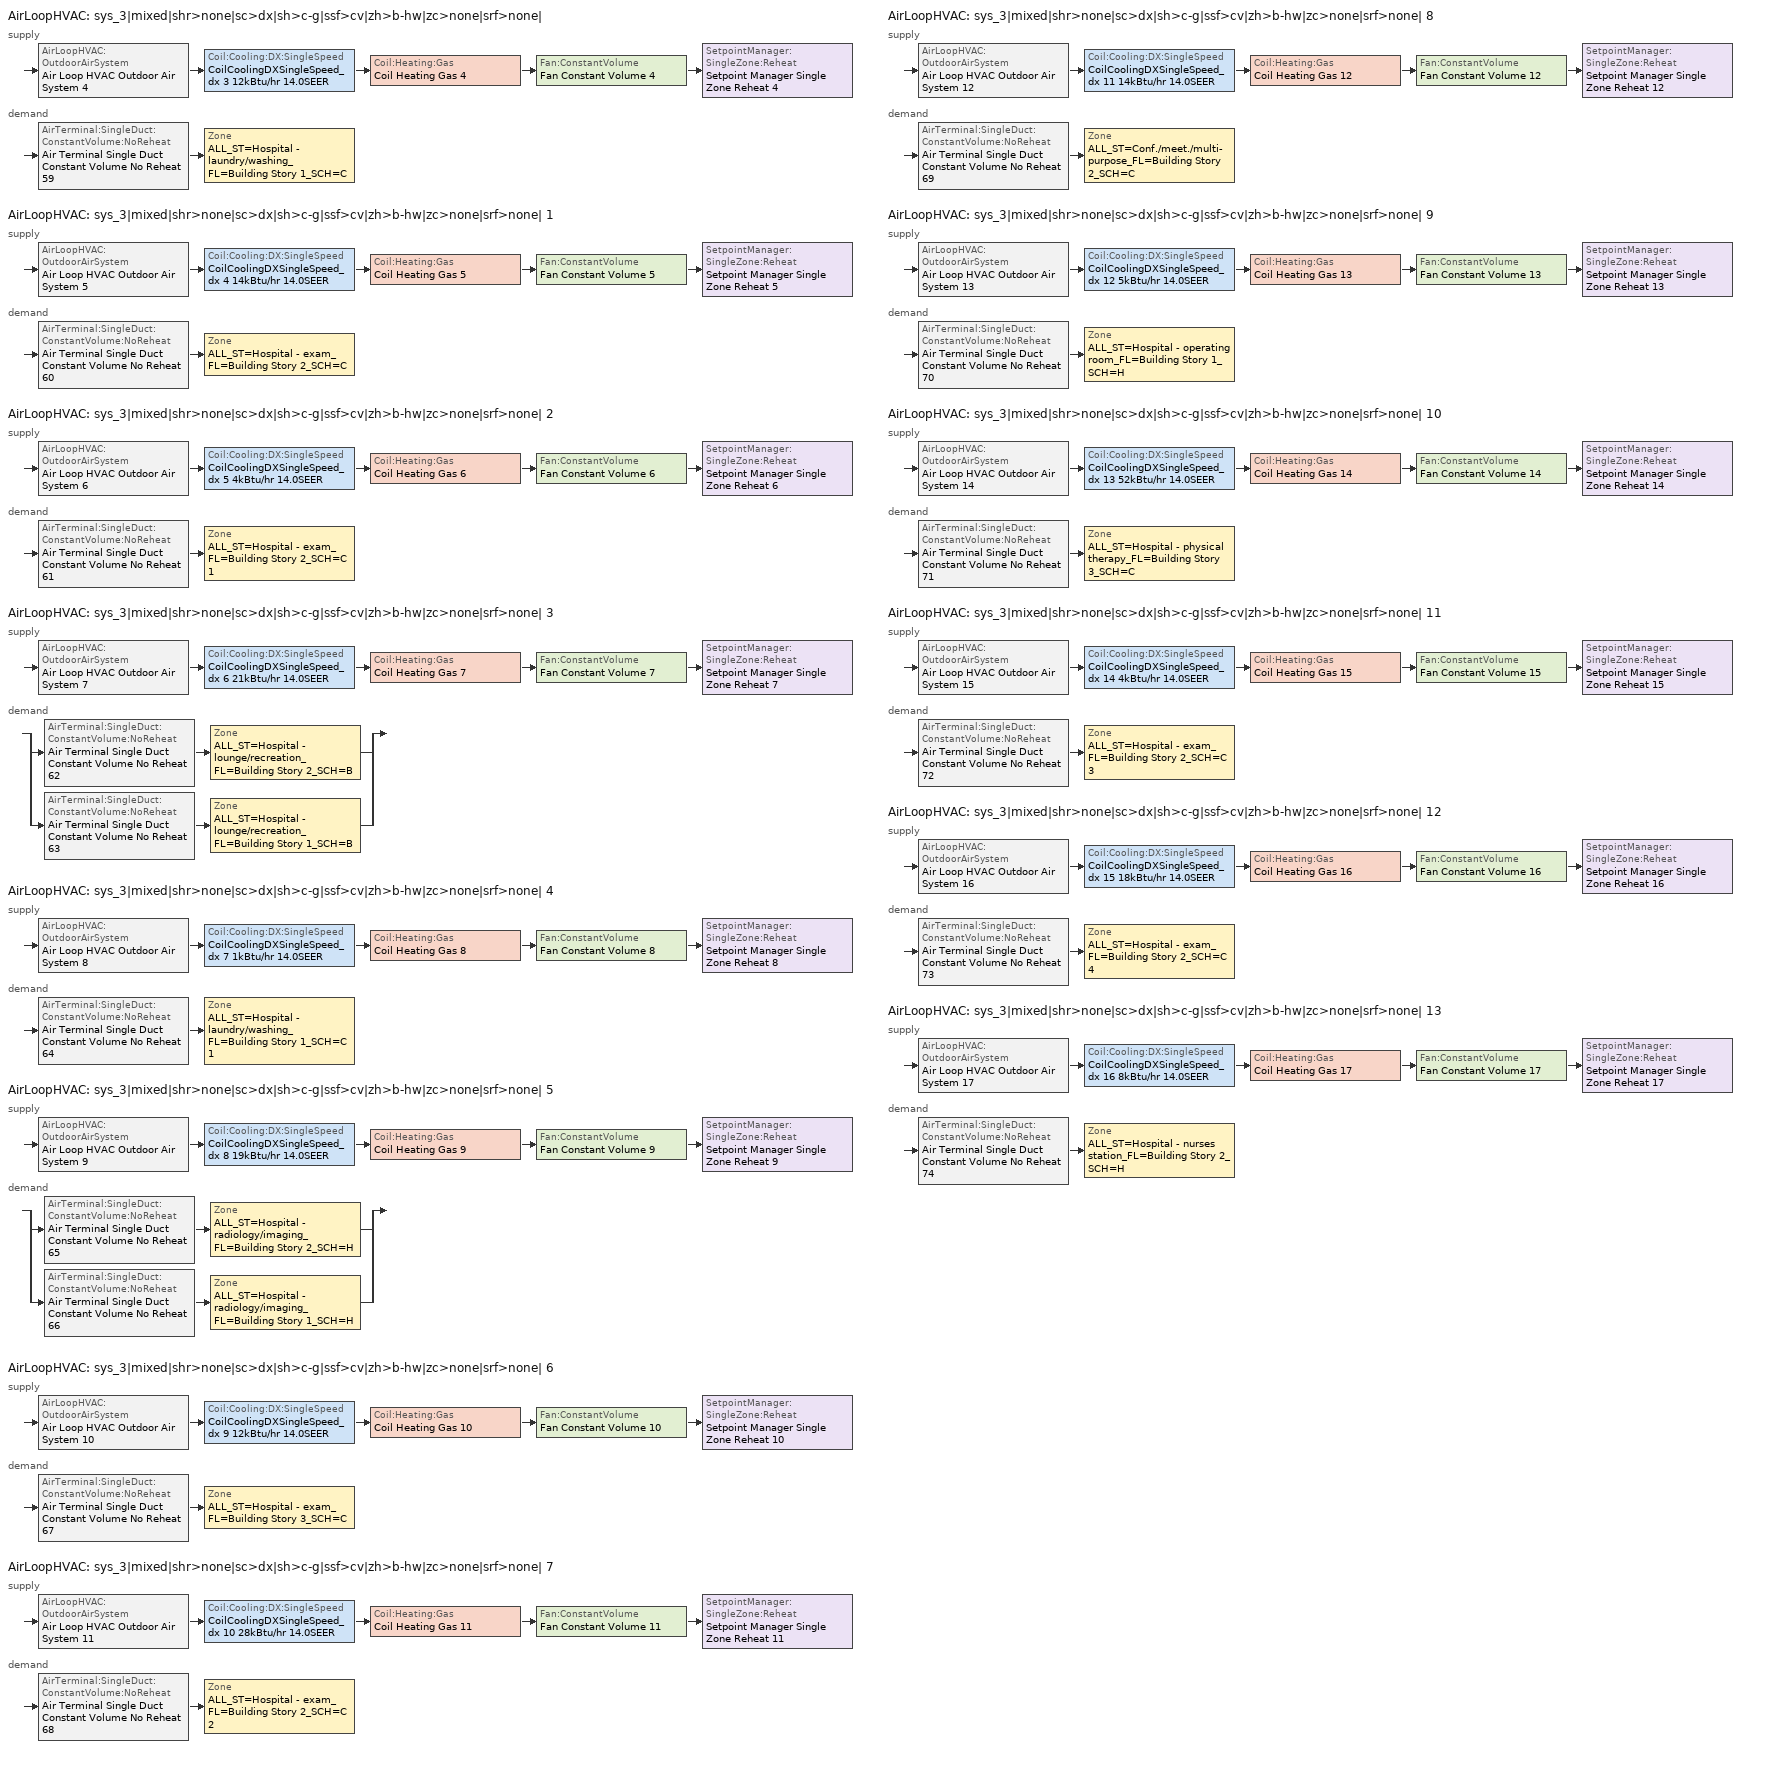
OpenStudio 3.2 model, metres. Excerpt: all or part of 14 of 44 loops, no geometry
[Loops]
AirLoopHVAC 'sys_3|mixed|shr>none|sc>dx|sh>c-g|ssf>cv|zh>b-hw|zc>none|srf>none|'
 supply: AirLoopHVAC:OutdoorAirSystem 'Air Loop HVAC Outdoor Air System 4' > Coil:Cooling:DX:SingleSpeed 'CoilCoolingDXSingleSpeed_dx 3 12kBtu/hr 14.0SEER' > Coil:Heating:Gas 'Coil Heating Gas 4' > Fan:ConstantVolume 'Fan Constant Volume 4' > SetpointManager:SingleZone:Reheat 'Setpoint Manager Single Zone Reheat 4'
 demand: AirTerminal:SingleDuct:ConstantVolume:NoReheat 'Air Terminal Single Duct Constant Volume No Reheat 59' > Zone 'ALL_ST=Hospital - laundry/washing_FL=Building Story 1_SCH=C'
AirLoopHVAC 'sys_3|mixed|shr>none|sc>dx|sh>c-g|ssf>cv|zh>b-hw|zc>none|srf>none| 1'
 supply: AirLoopHVAC:OutdoorAirSystem 'Air Loop HVAC Outdoor Air System 5' > Coil:Cooling:DX:SingleSpeed 'CoilCoolingDXSingleSpeed_dx 4 14kBtu/hr 14.0SEER' > Coil:Heating:Gas 'Coil Heating Gas 5' > Fan:ConstantVolume 'Fan Constant Volume 5' > SetpointManager:SingleZone:Reheat 'Setpoint Manager Single Zone Reheat 5'
 demand: AirTerminal:SingleDuct:ConstantVolume:NoReheat 'Air Terminal Single Duct Constant Volume No Reheat 60' > Zone 'ALL_ST=Hospital - exam_FL=Building Story 2_SCH=C'
AirLoopHVAC 'sys_3|mixed|shr>none|sc>dx|sh>c-g|ssf>cv|zh>b-hw|zc>none|srf>none| 2'
 supply: AirLoopHVAC:OutdoorAirSystem 'Air Loop HVAC Outdoor Air System 6' > Coil:Cooling:DX:SingleSpeed 'CoilCoolingDXSingleSpeed_dx 5 4kBtu/hr 14.0SEER' > Coil:Heating:Gas 'Coil Heating Gas 6' > Fan:ConstantVolume 'Fan Constant Volume 6' > SetpointManager:SingleZone:Reheat 'Setpoint Manager Single Zone Reheat 6'
 demand: AirTerminal:SingleDuct:ConstantVolume:NoReheat 'Air Terminal Single Duct Constant Volume No Reheat 61' > Zone 'ALL_ST=Hospital - exam_FL=Building Story 2_SCH=C 1'
AirLoopHVAC 'sys_3|mixed|shr>none|sc>dx|sh>c-g|ssf>cv|zh>b-hw|zc>none|srf>none| 3'
 supply: AirLoopHVAC:OutdoorAirSystem 'Air Loop HVAC Outdoor Air System 7' > Coil:Cooling:DX:SingleSpeed 'CoilCoolingDXSingleSpeed_dx 6 21kBtu/hr 14.0SEER' > Coil:Heating:Gas 'Coil Heating Gas 7' > Fan:ConstantVolume 'Fan Constant Volume 7' > SetpointManager:SingleZone:Reheat 'Setpoint Manager Single Zone Reheat 7'
 demand: split
  | AirTerminal:SingleDuct:ConstantVolume:NoReheat 'Air Terminal Single Duct Constant Volume No Reheat 62' > Zone 'ALL_ST=Hospital - lounge/recreation_FL=Building Story 2_SCH=B'
  | AirTerminal:SingleDuct:ConstantVolume:NoReheat 'Air Terminal Single Duct Constant Volume No Reheat 63' > Zone 'ALL_ST=Hospital - lounge/recreation_FL=Building Story 1_SCH=B'
AirLoopHVAC 'sys_3|mixed|shr>none|sc>dx|sh>c-g|ssf>cv|zh>b-hw|zc>none|srf>none| 4'
 supply: AirLoopHVAC:OutdoorAirSystem 'Air Loop HVAC Outdoor Air System 8' > Coil:Cooling:DX:SingleSpeed 'CoilCoolingDXSingleSpeed_dx 7 1kBtu/hr 14.0SEER' > Coil:Heating:Gas 'Coil Heating Gas 8' > Fan:ConstantVolume 'Fan Constant Volume 8' > SetpointManager:SingleZone:Reheat 'Setpoint Manager Single Zone Reheat 8'
 demand: AirTerminal:SingleDuct:ConstantVolume:NoReheat 'Air Terminal Single Duct Constant Volume No Reheat 64' > Zone 'ALL_ST=Hospital - laundry/washing_FL=Building Story 1_SCH=C 1'
AirLoopHVAC 'sys_3|mixed|shr>none|sc>dx|sh>c-g|ssf>cv|zh>b-hw|zc>none|srf>none| 5'
 supply: AirLoopHVAC:OutdoorAirSystem 'Air Loop HVAC Outdoor Air System 9' > Coil:Cooling:DX:SingleSpeed 'CoilCoolingDXSingleSpeed_dx 8 19kBtu/hr 14.0SEER' > Coil:Heating:Gas 'Coil Heating Gas 9' > Fan:ConstantVolume 'Fan Constant Volume 9' > SetpointManager:SingleZone:Reheat 'Setpoint Manager Single Zone Reheat 9'
 demand: split
  | AirTerminal:SingleDuct:ConstantVolume:NoReheat 'Air Terminal Single Duct Constant Volume No Reheat 65' > Zone 'ALL_ST=Hospital - radiology/imaging_FL=Building Story 2_SCH=H'
  | AirTerminal:SingleDuct:ConstantVolume:NoReheat 'Air Terminal Single Duct Constant Volume No Reheat 66' > Zone 'ALL_ST=Hospital - radiology/imaging_FL=Building Story 1_SCH=H'
AirLoopHVAC 'sys_3|mixed|shr>none|sc>dx|sh>c-g|ssf>cv|zh>b-hw|zc>none|srf>none| 6'
 supply: AirLoopHVAC:OutdoorAirSystem 'Air Loop HVAC Outdoor Air System 10' > Coil:Cooling:DX:SingleSpeed 'CoilCoolingDXSingleSpeed_dx 9 12kBtu/hr 14.0SEER' > Coil:Heating:Gas 'Coil Heating Gas 10' > Fan:ConstantVolume 'Fan Constant Volume 10' > SetpointManager:SingleZone:Reheat 'Setpoint Manager Single Zone Reheat 10'
 demand: AirTerminal:SingleDuct:ConstantVolume:NoReheat 'Air Terminal Single Duct Constant Volume No Reheat 67' > Zone 'ALL_ST=Hospital - exam_FL=Building Story 3_SCH=C'
AirLoopHVAC 'sys_3|mixed|shr>none|sc>dx|sh>c-g|ssf>cv|zh>b-hw|zc>none|srf>none| 7'
 supply: AirLoopHVAC:OutdoorAirSystem 'Air Loop HVAC Outdoor Air System 11' > Coil:Cooling:DX:SingleSpeed 'CoilCoolingDXSingleSpeed_dx 10 28kBtu/hr 14.0SEER' > Coil:Heating:Gas 'Coil Heating Gas 11' > Fan:ConstantVolume 'Fan Constant Volume 11' > SetpointManager:SingleZone:Reheat 'Setpoint Manager Single Zone Reheat 11'
 demand: AirTerminal:SingleDuct:ConstantVolume:NoReheat 'Air Terminal Single Duct Constant Volume No Reheat 68' > Zone 'ALL_ST=Hospital - exam_FL=Building Story 2_SCH=C 2'
AirLoopHVAC 'sys_3|mixed|shr>none|sc>dx|sh>c-g|ssf>cv|zh>b-hw|zc>none|srf>none| 8'
 supply: AirLoopHVAC:OutdoorAirSystem 'Air Loop HVAC Outdoor Air System 12' > Coil:Cooling:DX:SingleSpeed 'CoilCoolingDXSingleSpeed_dx 11 14kBtu/hr 14.0SEER' > Coil:Heating:Gas 'Coil Heating Gas 12' > Fan:ConstantVolume 'Fan Constant Volume 12' > SetpointManager:SingleZone:Reheat 'Setpoint Manager Single Zone Reheat 12'
 demand: AirTerminal:SingleDuct:ConstantVolume:NoReheat 'Air Terminal Single Duct Constant Volume No Reheat 69' > Zone 'ALL_ST=Conf./meet./multi-purpose_FL=Building Story 2_SCH=C'
AirLoopHVAC 'sys_3|mixed|shr>none|sc>dx|sh>c-g|ssf>cv|zh>b-hw|zc>none|srf>none| 9'
 supply: AirLoopHVAC:OutdoorAirSystem 'Air Loop HVAC Outdoor Air System 13' > Coil:Cooling:DX:SingleSpeed 'CoilCoolingDXSingleSpeed_dx 12 5kBtu/hr 14.0SEER' > Coil:Heating:Gas 'Coil Heating Gas 13' > Fan:ConstantVolume 'Fan Constant Volume 13' > SetpointManager:SingleZone:Reheat 'Setpoint Manager Single Zone Reheat 13'
 demand: AirTerminal:SingleDuct:ConstantVolume:NoReheat 'Air Terminal Single Duct Constant Volume No Reheat 70' > Zone 'ALL_ST=Hospital - operating room_FL=Building Story 1_SCH=H'
AirLoopHVAC 'sys_3|mixed|shr>none|sc>dx|sh>c-g|ssf>cv|zh>b-hw|zc>none|srf>none| 10'
 supply: AirLoopHVAC:OutdoorAirSystem 'Air Loop HVAC Outdoor Air System 14' > Coil:Cooling:DX:SingleSpeed 'CoilCoolingDXSingleSpeed_dx 13 52kBtu/hr 14.0SEER' > Coil:Heating:Gas 'Coil Heating Gas 14' > Fan:ConstantVolume 'Fan Constant Volume 14' > SetpointManager:SingleZone:Reheat 'Setpoint Manager Single Zone Reheat 14'
 demand: AirTerminal:SingleDuct:ConstantVolume:NoReheat 'Air Terminal Single Duct Constant Volume No Reheat 71' > Zone 'ALL_ST=Hospital - physical therapy_FL=Building Story 3_SCH=C'
AirLoopHVAC 'sys_3|mixed|shr>none|sc>dx|sh>c-g|ssf>cv|zh>b-hw|zc>none|srf>none| 11'
 supply: AirLoopHVAC:OutdoorAirSystem 'Air Loop HVAC Outdoor Air System 15' > Coil:Cooling:DX:SingleSpeed 'CoilCoolingDXSingleSpeed_dx 14 4kBtu/hr 14.0SEER' > Coil:Heating:Gas 'Coil Heating Gas 15' > Fan:ConstantVolume 'Fan Constant Volume 15' > SetpointManager:SingleZone:Reheat 'Setpoint Manager Single Zone Reheat 15'
 demand: AirTerminal:SingleDuct:ConstantVolume:NoReheat 'Air Terminal Single Duct Constant Volume No Reheat 72' > Zone 'ALL_ST=Hospital - exam_FL=Building Story 2_SCH=C 3'
AirLoopHVAC 'sys_3|mixed|shr>none|sc>dx|sh>c-g|ssf>cv|zh>b-hw|zc>none|srf>none| 12'
 supply: AirLoopHVAC:OutdoorAirSystem 'Air Loop HVAC Outdoor Air System 16' > Coil:Cooling:DX:SingleSpeed 'CoilCoolingDXSingleSpeed_dx 15 18kBtu/hr 14.0SEER' > Coil:Heating:Gas 'Coil Heating Gas 16' > Fan:ConstantVolume 'Fan Constant Volume 16' > SetpointManager:SingleZone:Reheat 'Setpoint Manager Single Zone Reheat 16'
 demand: AirTerminal:SingleDuct:ConstantVolume:NoReheat 'Air Terminal Single Duct Constant Volume No Reheat 73' > Zone 'ALL_ST=Hospital - exam_FL=Building Story 2_SCH=C 4'
AirLoopHVAC 'sys_3|mixed|shr>none|sc>dx|sh>c-g|ssf>cv|zh>b-hw|zc>none|srf>none| 13'
 supply: AirLoopHVAC:OutdoorAirSystem 'Air Loop HVAC Outdoor Air System 17' > Coil:Cooling:DX:SingleSpeed 'CoilCoolingDXSingleSpeed_dx 16 8kBtu/hr 14.0SEER' > Coil:Heating:Gas 'Coil Heating Gas 17' > Fan:ConstantVolume 'Fan Constant Volume 17' > SetpointManager:SingleZone:Reheat 'Setpoint Manager Single Zone Reheat 17'
 demand: AirTerminal:SingleDuct:ConstantVolume:NoReheat 'Air Terminal Single Duct Constant Volume No Reheat 74' > Zone 'ALL_ST=Hospital - nurses station_FL=Building Story 2_SCH=H'
[Sizing:Zone] Zone Cooling Design Supply Air Temperature Input Method=TemperatureDifference; Zone Cooling Design Supply Air Temperature {C}=14; Zone Cooling Design Supply Air Temperature Difference {deltaC}=11; Zone Heating Design Supply Air Temperature Input Method=TemperatureDifference; Zone Heating Design Supply Air Temperature {C}=40; Zone Heating Design Supply Air Temperature Difference {deltaC}=21; Zone Cooling Design Supply Air Humidity Ratio {kg-H2O/kg-air}=0.0085; Zone Heating Design Supply Air Humidity Ratio {kg-H2O/kg-air}=0.008; Zone Heating Sizing Factor=1.3; Zone Cooling Sizing Factor=1.1; Cooling Design Air Flow Method=DesignDay; Heating Design Air Flow Method=DesignDay; Account for Dedicated Outdoor Air System=No; Dedicated Outdoor Air System Control Strategy=NeutralSupplyAir; Dedicated Outdoor Air Low Setpoint Temperature for Design {C}=autosize; Dedicated Outdoor Air High Setpoint Temperature for Design {C}=autosize
ALL_ST=Hospital - laundry/washing_FL=Building Story 1_SCH=C; ALL_ST=Hospital - exam_FL=Building Story 2_SCH=C; ALL_ST=Hospital - exam_FL=Building Story 2_SCH=C 1; ALL_ST=Hospital - lounge/recreation_FL=Building Story 2_SCH=B; ALL_ST=Hospital - laundry/washing_FL=Building Story 1_SCH=C 1; ALL_ST=Hospital - radiology/imaging_FL=Building Story 2_SCH=H; ALL_ST=Hospital - exam_FL=Building Story 3_SCH=C; ALL_ST=Hospital - exam_FL=Building Story 2_SCH=C 2; ALL_ST=Conf./meet./multi-purpose_FL=Building Story 2_SCH=C; ALL_ST=Hospital - lounge/recreation_FL=Building Story 1_SCH=B; ALL_ST=Hospital - operating room_FL=Building Story 1_SCH=H; ALL_ST=Hospital - physical therapy_FL=Building Story 3_SCH=C; ALL_ST=Hospital - exam_FL=Building Story 2_SCH=C 3; ALL_ST=Hospital - exam_FL=Building Story 2_SCH=C 4; ALL_ST=Hospital - nurses station_FL=Building Story 2_SCH=H; ALL_ST=Hospital - radiology/imaging_FL=Building Story 1_SCH=H
[Zone equipment]
ALL_ST=Hospital - laundry/washing_FL=Building Story 1_SCH=C: Zone HVAC Baseboard Convective Water 59, Air Terminal Single Duct Constant Volume No Reheat 59
ALL_ST=Hospital - exam_FL=Building Story 2_SCH=C: Zone HVAC Baseboard Convective Water 60, Air Terminal Single Duct Constant Volume No Reheat 60
ALL_ST=Hospital - exam_FL=Building Story 2_SCH=C 1: Zone HVAC Baseboard Convective Water 61, Air Terminal Single Duct Constant Volume No Reheat 61
ALL_ST=Hospital - lounge/recreation_FL=Building Story 2_SCH=B: Zone HVAC Baseboard Convective Water 62, Air Terminal Single Duct Constant Volume No Reheat 62
ALL_ST=Hospital - laundry/washing_FL=Building Story 1_SCH=C 1: Zone HVAC Baseboard Convective Water 64, Air Terminal Single Duct Constant Volume No Reheat 64
ALL_ST=Hospital - radiology/imaging_FL=Building Story 2_SCH=H: Zone HVAC Baseboard Convective Water 65, Air Terminal Single Duct Constant Volume No Reheat 65
ALL_ST=Hospital - exam_FL=Building Story 3_SCH=C: Zone HVAC Baseboard Convective Water 67, Air Terminal Single Duct Constant Volume No Reheat 67
ALL_ST=Hospital - exam_FL=Building Story 2_SCH=C 2: Zone HVAC Baseboard Convective Water 68, Air Terminal Single Duct Constant Volume No Reheat 68
ALL_ST=Conf./meet./multi-purpose_FL=Building Story 2_SCH=C: Zone HVAC Baseboard Convective Water 69, Air Terminal Single Duct Constant Volume No Reheat 69
ALL_ST=Hospital - lounge/recreation_FL=Building Story 1_SCH=B: Zone HVAC Baseboard Convective Water 63, Air Terminal Single Duct Constant Volume No Reheat 63
ALL_ST=Hospital - operating room_FL=Building Story 1_SCH=H: Zone HVAC Baseboard Convective Water 70, Air Terminal Single Duct Constant Volume No Reheat 70
ALL_ST=Hospital - physical therapy_FL=Building Story 3_SCH=C: Zone HVAC Baseboard Convective Water 71, Air Terminal Single Duct Constant Volume No Reheat 71
ALL_ST=Hospital - exam_FL=Building Story 2_SCH=C 3: Zone HVAC Baseboard Convective Water 72, Air Terminal Single Duct Constant Volume No Reheat 72
ALL_ST=Hospital - exam_FL=Building Story 2_SCH=C 4: Zone HVAC Baseboard Convective Water 73, Air Terminal Single Duct Constant Volume No Reheat 73
ALL_ST=Hospital - nurses station_FL=Building Story 2_SCH=H: Zone HVAC Baseboard Convective Water 74, Air Terminal Single Duct Constant Volume No Reheat 74
ALL_ST=Hospital - radiology/imaging_FL=Building Story 1_SCH=H: Zone HVAC Baseboard Convective Water 66, Air Terminal Single Duct Constant Volume No Reheat 66
[AirLoopHVAC] Design Supply Air Flow Rate {m3/s}=autosize; Design Return Air Flow Fraction of Supply Air Flow=1
Name | Availability Schedule
sys_3|mixed|shr>none|sc>dx|sh>c-g|ssf>cv|zh>b-hw|zc>none|srf>none| | sys_3|mixed|shr>none|sc>dx|sh>c-g|ssf>cv|zh>b-hw|zc>none|srf>none| Occ Sch
sys_3|mixed|shr>none|sc>dx|sh>c-g|ssf>cv|zh>b-hw|zc>none|srf>none| 1 | sys_3|mixed|shr>none|sc>dx|sh>c-g|ssf>cv|zh>b-hw|zc>none|srf>none| 1 Occ Sch
sys_3|mixed|shr>none|sc>dx|sh>c-g|ssf>cv|zh>b-hw|zc>none|srf>none| 2 | sys_3|mixed|shr>none|sc>dx|sh>c-g|ssf>cv|zh>b-hw|zc>none|srf>none| 2 Occ Sch
sys_3|mixed|shr>none|sc>dx|sh>c-g|ssf>cv|zh>b-hw|zc>none|srf>none| 3 | sys_3|mixed|shr>none|sc>dx|sh>c-g|ssf>cv|zh>b-hw|zc>none|srf>none| 3 Occ Sch
sys_3|mixed|shr>none|sc>dx|sh>c-g|ssf>cv|zh>b-hw|zc>none|srf>none| 4 | sys_3|mixed|shr>none|sc>dx|sh>c-g|ssf>cv|zh>b-hw|zc>none|srf>none| 4 Occ Sch
sys_3|mixed|shr>none|sc>dx|sh>c-g|ssf>cv|zh>b-hw|zc>none|srf>none| 5 | sys_3|mixed|shr>none|sc>dx|sh>c-g|ssf>cv|zh>b-hw|zc>none|srf>none| 5 Occ Sch
sys_3|mixed|shr>none|sc>dx|sh>c-g|ssf>cv|zh>b-hw|zc>none|srf>none| 6 | sys_3|mixed|shr>none|sc>dx|sh>c-g|ssf>cv|zh>b-hw|zc>none|srf>none| 6 Occ Sch
sys_3|mixed|shr>none|sc>dx|sh>c-g|ssf>cv|zh>b-hw|zc>none|srf>none| 7 | sys_3|mixed|shr>none|sc>dx|sh>c-g|ssf>cv|zh>b-hw|zc>none|srf>none| 7 Occ Sch
sys_3|mixed|shr>none|sc>dx|sh>c-g|ssf>cv|zh>b-hw|zc>none|srf>none| 8 | sys_3|mixed|shr>none|sc>dx|sh>c-g|ssf>cv|zh>b-hw|zc>none|srf>none| 8 Occ Sch
sys_3|mixed|shr>none|sc>dx|sh>c-g|ssf>cv|zh>b-hw|zc>none|srf>none| 9 | sys_3|mixed|shr>none|sc>dx|sh>c-g|ssf>cv|zh>b-hw|zc>none|srf>none| 9 Occ Sch
sys_3|mixed|shr>none|sc>dx|sh>c-g|ssf>cv|zh>b-hw|zc>none|srf>none| 10 | sys_3|mixed|shr>none|sc>dx|sh>c-g|ssf>cv|zh>b-hw|zc>none|srf>none| 10 Occ Sch
sys_3|mixed|shr>none|sc>dx|sh>c-g|ssf>cv|zh>b-hw|zc>none|srf>none| 11 | sys_3|mixed|shr>none|sc>dx|sh>c-g|ssf>cv|zh>b-hw|zc>none|srf>none| 11 Occ Sch
sys_3|mixed|shr>none|sc>dx|sh>c-g|ssf>cv|zh>b-hw|zc>none|srf>none| 12 | sys_3|mixed|shr>none|sc>dx|sh>c-g|ssf>cv|zh>b-hw|zc>none|srf>none| 12 Occ Sch
sys_3|mixed|shr>none|sc>dx|sh>c-g|ssf>cv|zh>b-hw|zc>none|srf>none| 13 | sys_3|mixed|shr>none|sc>dx|sh>c-g|ssf>cv|zh>b-hw|zc>none|srf>none| 13 Occ Sch
[Sizing:System] Type of Load to Size On=Sensible; Design Outdoor Air Flow Rate {m3/s}=Autosize; Central Heating Maximum System Air Flow Ratio=1; Preheat Design Temperature {C}=7; Preheat Design Humidity Ratio {kg-H2O/kg-Air}=0.008; Precool Design Temperature {C}=13; Precool Design Humidity Ratio {kg-H2O/kg-Air}=0.008; Central Cooling Design Supply Air Temperature {C}=13; Central Heating Design Supply Air Temperature {C}=43; Sizing Option=NonCoincident; 100% Outdoor Air in Cooling=No; 100% Outdoor Air in Heating=No; Central Cooling Design Supply Air Humidity Ratio {kg-H2O/kg-Air}=0.0085; Central Heating Design Supply Air Humidity Ratio {kg-H2O/kg-Air}=0.008; Cooling Design Air Flow Method=DesignDay; Cooling Design Air Flow Rate {m3/s}=0; Heating Design Air Flow Method=DesignDay; Heating Design Air Flow Rate {m3/s}=0; System Outdoor Air Method=ZoneSum; Zone Maximum Outdoor Air Fraction=1; Cooling Supply Air Flow Rate Per Floor Area {m3/s-m2}=0.00996765; Cooling Fraction of Autosized Cooling Supply Air Flow Rate=1; Cooling Supply Air Flow Rate Per Unit Cooling Capacity {m3/s-W}=3.94755e-05; Heating Supply Air Flow Rate Per Floor Area {m3/s-m2}=0.00996765; Heating Fraction of Autosized Heating Supply Air Flow Rate=1; Heating Fraction of Autosized Cooling Supply Air Flow Rate=1; Heating Supply Air Flow Rate Per Unit Heating Capacity {m3/s-W}=3.15882e-05; Cooling Design Capacity Method=CoolingDesignCapacity; Cooling Design Capacity {W}=autosize; Cooling Design Capacity Per Floor Area {W/m2}=234.7; Fraction of Autosized Cooling Design Capacity=1; Heating Design Capacity Method=HeatingDesignCapacity; Heating Design Capacity {W}=autosize; Heating Design Capacity Per Floor Area {W/m2}=157; Fraction of Autosized Heating Design Capacity=1; Central Cooling Capacity Control Method=OnOff
sys_3|mixed|shr>none|sc>dx|sh>c-g|ssf>cv|zh>b-hw|zc>none|srf>none|; sys_3|mixed|shr>none|sc>dx|sh>c-g|ssf>cv|zh>b-hw|zc>none|srf>none| 1; sys_3|mixed|shr>none|sc>dx|sh>c-g|ssf>cv|zh>b-hw|zc>none|srf>none| 2; sys_3|mixed|shr>none|sc>dx|sh>c-g|ssf>cv|zh>b-hw|zc>none|srf>none| 3; sys_3|mixed|shr>none|sc>dx|sh>c-g|ssf>cv|zh>b-hw|zc>none|srf>none| 4; sys_3|mixed|shr>none|sc>dx|sh>c-g|ssf>cv|zh>b-hw|zc>none|srf>none| 5; sys_3|mixed|shr>none|sc>dx|sh>c-g|ssf>cv|zh>b-hw|zc>none|srf>none| 6; sys_3|mixed|shr>none|sc>dx|sh>c-g|ssf>cv|zh>b-hw|zc>none|srf>none| 7; sys_3|mixed|shr>none|sc>dx|sh>c-g|ssf>cv|zh>b-hw|zc>none|srf>none| 8; sys_3|mixed|shr>none|sc>dx|sh>c-g|ssf>cv|zh>b-hw|zc>none|srf>none| 9; sys_3|mixed|shr>none|sc>dx|sh>c-g|ssf>cv|zh>b-hw|zc>none|srf>none| 10; sys_3|mixed|shr>none|sc>dx|sh>c-g|ssf>cv|zh>b-hw|zc>none|srf>none| 11; sys_3|mixed|shr>none|sc>dx|sh>c-g|ssf>cv|zh>b-hw|zc>none|srf>none| 12; sys_3|mixed|shr>none|sc>dx|sh>c-g|ssf>cv|zh>b-hw|zc>none|srf>none| 13
[Fan:ConstantVolume] Availability Schedule=Always On Discrete; Fan Total Efficiency=0.39975; Pressure Rise {Pa}=640; Maximum Flow Rate {m3/s}=AutoSize; Motor Efficiency=0.615
Fan Constant Volume 4; Fan Constant Volume 5; Fan Constant Volume 6; Fan Constant Volume 7; Fan Constant Volume 8; Fan Constant Volume 9; Fan Constant Volume 10; Fan Constant Volume 11; Fan Constant Volume 12; Fan Constant Volume 13; Fan Constant Volume 14; Fan Constant Volume 15; Fan Constant Volume 16; Fan Constant Volume 17
[Coil:Cooling:DX:SingleSpeed] Availability Schedule=Always On Discrete; Rated Total Cooling Capacity {W}=autosize; Rated Sensible Heat Ratio=autosize; Rated COP {W/W}=4.11713; Rated Air Flow Rate {m3/s}=autosize; Rated Evaporator Fan Power Per Volume Flow Rate {W/(m3/s)}=773.3; Total Cooling Capacity Function of Temperature Curve=DXCOOL-NECB2011-REF-CAPFT; Total Cooling Capacity Function of Flow Fraction Curve=DXCOOL-NECB2011-REF-CAPFFLOW; Energy Input Ratio Function of Temperature Curve=DXCOOL-NECB2011-REF-COOLEIRFT; Energy Input Ratio Function of Flow Fraction Curve=DXCOOL-NECB2011-REF-COOLEIRFFLOW; Part Load Fraction Correlation Curve=DXCOOL-NECB2011-REF-COOLPLFFPLR; Minimum Outdoor Dry-Bulb Temperature for Compressor Operation {C}=-25; Condenser Type=AirCooled; Evaporative Condenser Effectiveness=0; Evaporative Condenser Air Flow Rate {m3/s}=Autosize; Evaporative Condenser Pump Rated Power Consumption {W}=Autosize; Crankcase Heater Capacity {W}=0; Maximum Outdoor Dry-Bulb Temperature for Crankcase Heater Operation {C}=0; Basin Heater Capacity {W/K}=0; Basin Heater Setpoint Temperature {C}=10
CoilCoolingDXSingleSpeed_dx 3 12kBtu/hr 14.0SEER; CoilCoolingDXSingleSpeed_dx 4 14kBtu/hr 14.0SEER; CoilCoolingDXSingleSpeed_dx 5 4kBtu/hr 14.0SEER; CoilCoolingDXSingleSpeed_dx 6 21kBtu/hr 14.0SEER; CoilCoolingDXSingleSpeed_dx 7 1kBtu/hr 14.0SEER; CoilCoolingDXSingleSpeed_dx 8 19kBtu/hr 14.0SEER; CoilCoolingDXSingleSpeed_dx 9 12kBtu/hr 14.0SEER; CoilCoolingDXSingleSpeed_dx 10 28kBtu/hr 14.0SEER; CoilCoolingDXSingleSpeed_dx 11 14kBtu/hr 14.0SEER; CoilCoolingDXSingleSpeed_dx 12 5kBtu/hr 14.0SEER; CoilCoolingDXSingleSpeed_dx 13 52kBtu/hr 14.0SEER; CoilCoolingDXSingleSpeed_dx 14 4kBtu/hr 14.0SEER; CoilCoolingDXSingleSpeed_dx 15 18kBtu/hr 14.0SEER; CoilCoolingDXSingleSpeed_dx 16 8kBtu/hr 14.0SEER
[Coil:Heating:Gas] Availability Schedule=Always On Discrete; Gas Burner Efficiency=0.924; Nominal Capacity {W}=AutoSize; Parasitic Electric Load {W}=0; Part Load Fraction Correlation Curve=FURNACE-EFFPLR-NECB2011; Parasitic Gas Load {W}=0
Coil Heating Gas 4; Coil Heating Gas 5; Coil Heating Gas 6; Coil Heating Gas 7; Coil Heating Gas 8; Coil Heating Gas 9; Coil Heating Gas 10; Coil Heating Gas 11; Coil Heating Gas 12; Coil Heating Gas 13; Coil Heating Gas 14; Coil Heating Gas 15; Coil Heating Gas 16; Coil Heating Gas 17
[Controller:OutdoorAir] Minimum Outdoor Air Flow Rate {m3/s}=autosize; Maximum Outdoor Air Flow Rate {m3/s}=Autosize; Economizer Control Type=NoEconomizer; Economizer Control Action Type=ModulateFlow; Economizer Maximum Limit Dry-Bulb Temperature {C}=28; Economizer Maximum Limit Enthalpy {J/kg}=64000; Economizer Minimum Limit Dry-Bulb Temperature {C}=-100; Lockout Type=NoLockout; Minimum Limit Type=FixedMinimum; High Humidity Control=No; Heat Recovery Bypass Control Type=BypassWhenWithinEconomizerLimits
Name | Minimum Outdoor Air Schedule | Controller Mechanical Ventilation
Controller Outdoor Air 4 | sys_3|mixed|shr>none|sc>dx|sh>c-g|ssf>cv|zh>b-hw|zc>none|srf>none| Occ Sch | Controller Mechanical Ventilation 4
Controller Outdoor Air 5 | sys_3|mixed|shr>none|sc>dx|sh>c-g|ssf>cv|zh>b-hw|zc>none|srf>none| 1 Occ Sch | Controller Mechanical Ventilation 5
Controller Outdoor Air 6 | sys_3|mixed|shr>none|sc>dx|sh>c-g|ssf>cv|zh>b-hw|zc>none|srf>none| 2 Occ Sch | Controller Mechanical Ventilation 6
Controller Outdoor Air 7 | sys_3|mixed|shr>none|sc>dx|sh>c-g|ssf>cv|zh>b-hw|zc>none|srf>none| 3 Occ Sch | Controller Mechanical Ventilation 7
Controller Outdoor Air 8 | sys_3|mixed|shr>none|sc>dx|sh>c-g|ssf>cv|zh>b-hw|zc>none|srf>none| 4 Occ Sch | Controller Mechanical Ventilation 8
Controller Outdoor Air 9 | sys_3|mixed|shr>none|sc>dx|sh>c-g|ssf>cv|zh>b-hw|zc>none|srf>none| 5 Occ Sch | Controller Mechanical Ventilation 9
Controller Outdoor Air 10 | sys_3|mixed|shr>none|sc>dx|sh>c-g|ssf>cv|zh>b-hw|zc>none|srf>none| 6 Occ Sch | Controller Mechanical Ventilation 10
Controller Outdoor Air 11 | sys_3|mixed|shr>none|sc>dx|sh>c-g|ssf>cv|zh>b-hw|zc>none|srf>none| 7 Occ Sch | Controller Mechanical Ventilation 11
Controller Outdoor Air 12 | sys_3|mixed|shr>none|sc>dx|sh>c-g|ssf>cv|zh>b-hw|zc>none|srf>none| 8 Occ Sch | Controller Mechanical Ventilation 12
Controller Outdoor Air 13 | sys_3|mixed|shr>none|sc>dx|sh>c-g|ssf>cv|zh>b-hw|zc>none|srf>none| 9 Occ Sch | Controller Mechanical Ventilation 13
Controller Outdoor Air 14 | sys_3|mixed|shr>none|sc>dx|sh>c-g|ssf>cv|zh>b-hw|zc>none|srf>none| 10 Occ Sch | Controller Mechanical Ventilation 14
Controller Outdoor Air 15 | sys_3|mixed|shr>none|sc>dx|sh>c-g|ssf>cv|zh>b-hw|zc>none|srf>none| 11 Occ Sch | Controller Mechanical Ventilation 15
Controller Outdoor Air 16 | sys_3|mixed|shr>none|sc>dx|sh>c-g|ssf>cv|zh>b-hw|zc>none|srf>none| 12 Occ Sch | Controller Mechanical Ventilation 16
Controller Outdoor Air 17 | sys_3|mixed|shr>none|sc>dx|sh>c-g|ssf>cv|zh>b-hw|zc>none|srf>none| 13 Occ Sch | Controller Mechanical Ventilation 17
[Controller:MechanicalVentilation] Availability Schedule=Always On Discrete; System Outdoor Air Method=ZoneSum
Controller Mechanical Ventilation 4; Controller Mechanical Ventilation 5; Controller Mechanical Ventilation 6; Controller Mechanical Ventilation 7; Controller Mechanical Ventilation 8; Controller Mechanical Ventilation 9; Controller Mechanical Ventilation 10; Controller Mechanical Ventilation 11; Controller Mechanical Ventilation 12; Controller Mechanical Ventilation 13; Controller Mechanical Ventilation 14; Controller Mechanical Ventilation 15; Controller Mechanical Ventilation 16; Controller Mechanical Ventilation 17
[AirLoopHVAC:OutdoorAirSystem]
Name | Controller
Air Loop HVAC Outdoor Air System 4 | Controller Outdoor Air 4
Air Loop HVAC Outdoor Air System 5 | Controller Outdoor Air 5
Air Loop HVAC Outdoor Air System 6 | Controller Outdoor Air 6
Air Loop HVAC Outdoor Air System 7 | Controller Outdoor Air 7
Air Loop HVAC Outdoor Air System 8 | Controller Outdoor Air 8
Air Loop HVAC Outdoor Air System 9 | Controller Outdoor Air 9
Air Loop HVAC Outdoor Air System 10 | Controller Outdoor Air 10
Air Loop HVAC Outdoor Air System 11 | Controller Outdoor Air 11
Air Loop HVAC Outdoor Air System 12 | Controller Outdoor Air 12
Air Loop HVAC Outdoor Air System 13 | Controller Outdoor Air 13
Air Loop HVAC Outdoor Air System 14 | Controller Outdoor Air 14
Air Loop HVAC Outdoor Air System 15 | Controller Outdoor Air 15
Air Loop HVAC Outdoor Air System 16 | Controller Outdoor Air 16
Air Loop HVAC Outdoor Air System 17 | Controller Outdoor Air 17
[SetpointManager:SingleZone:Reheat] Minimum Supply Air Temperature {C}=13; Maximum Supply Air Temperature {C}=43
Name | Control Zone
Setpoint Manager Single Zone Reheat 4 | ALL_ST=Hospital - laundry/washing_FL=Building Story 1_SCH=C
Setpoint Manager Single Zone Reheat 5 | ALL_ST=Hospital - exam_FL=Building Story 2_SCH=C
Setpoint Manager Single Zone Reheat 6 | ALL_ST=Hospital - exam_FL=Building Story 2_SCH=C 1
Setpoint Manager Single Zone Reheat 7 | ALL_ST=Hospital - lounge/recreation_FL=Building Story 2_SCH=B
Setpoint Manager Single Zone Reheat 8 | ALL_ST=Hospital - laundry/washing_FL=Building Story 1_SCH=C 1
Setpoint Manager Single Zone Reheat 9 | ALL_ST=Hospital - radiology/imaging_FL=Building Story 2_SCH=H
Setpoint Manager Single Zone Reheat 10 | ALL_ST=Hospital - exam_FL=Building Story 3_SCH=C
Setpoint Manager Single Zone Reheat 11 | ALL_ST=Hospital - exam_FL=Building Story 2_SCH=C 2
Setpoint Manager Single Zone Reheat 12 | ALL_ST=Conf./meet./multi-purpose_FL=Building Story 2_SCH=C
Setpoint Manager Single Zone Reheat 13 | ALL_ST=Hospital - operating room_FL=Building Story 1_SCH=H
Setpoint Manager Single Zone Reheat 14 | ALL_ST=Hospital - physical therapy_FL=Building Story 3_SCH=C
Setpoint Manager Single Zone Reheat 15 | ALL_ST=Hospital - exam_FL=Building Story 2_SCH=C 3
Setpoint Manager Single Zone Reheat 16 | ALL_ST=Hospital - exam_FL=Building Story 2_SCH=C 4
Setpoint Manager Single Zone Reheat 17 | ALL_ST=Hospital - nurses station_FL=Building Story 2_SCH=H
[AirTerminal:SingleDuct:ConstantVolume:NoReheat] Availability Schedule=Always On Discrete; Maximum Air Flow Rate {m3/s}=AutoSize
Air Terminal Single Duct Constant Volume No Reheat 59; Air Terminal Single Duct Constant Volume No Reheat 60; Air Terminal Single Duct Constant Volume No Reheat 61; Air Terminal Single Duct Constant Volume No Reheat 62; Air Terminal Single Duct Constant Volume No Reheat 63; Air Terminal Single Duct Constant Volume No Reheat 64; Air Terminal Single Duct Constant Volume No Reheat 65; Air Terminal Single Duct Constant Volume No Reheat 66; Air Terminal Single Duct Constant Volume No Reheat 67; Air Terminal Single Duct Constant Volume No Reheat 68; Air Terminal Single Duct Constant Volume No Reheat 69; Air Terminal Single Duct Constant Volume No Reheat 70; Air Terminal Single Duct Constant Volume No Reheat 71; Air Terminal Single Duct Constant Volume No Reheat 72; Air Terminal Single Duct Constant Volume No Reheat 73; Air Terminal Single Duct Constant Volume No Reheat 74
[Schedule:Ruleset]
Name | Default Day Schedule | Summer Design Day Schedule | Winter Design Day Schedule
sys_3|mixed|shr>none|sc>dx|sh>c-g|ssf>cv|zh>b-hw|zc>none|srf>none| Occ Sch | sys_3|mixed|shr>none|sc>dx|sh>c-g|ssf>cv|zh>b-hw|zc>none|srf>none| Occ Sch Default | sys_3|mixed|shr>none|sc>dx|sh>c-g|ssf>cv|zh>b-hw|zc>none|srf>none| Occ Sch Summer Design Day | sys_3|mixed|shr>none|sc>dx|sh>c-g|ssf>cv|zh>b-hw|zc>none|srf>none| Occ Sch Winter Design Day
sys_3|mixed|shr>none|sc>dx|sh>c-g|ssf>cv|zh>b-hw|zc>none|srf>none| 1 Occ Sch | sys_3|mixed|shr>none|sc>dx|sh>c-g|ssf>cv|zh>b-hw|zc>none|srf>none| 1 Occ Sch Default | sys_3|mixed|shr>none|sc>dx|sh>c-g|ssf>cv|zh>b-hw|zc>none|srf>none| 1 Occ Sch Summer Design Day | sys_3|mixed|shr>none|sc>dx|sh>c-g|ssf>cv|zh>b-hw|zc>none|srf>none| 1 Occ Sch Winter Design Day
sys_3|mixed|shr>none|sc>dx|sh>c-g|ssf>cv|zh>b-hw|zc>none|srf>none| 10 Occ Sch | sys_3|mixed|shr>none|sc>dx|sh>c-g|ssf>cv|zh>b-hw|zc>none|srf>none| 10 Occ Sch Default | sys_3|mixed|shr>none|sc>dx|sh>c-g|ssf>cv|zh>b-hw|zc>none|srf>none| 10 Occ Sch Summer Design Day | sys_3|mixed|shr>none|sc>dx|sh>c-g|ssf>cv|zh>b-hw|zc>none|srf>none| 10 Occ Sch Winter Design Day
sys_3|mixed|shr>none|sc>dx|sh>c-g|ssf>cv|zh>b-hw|zc>none|srf>none| 11 Occ Sch | sys_3|mixed|shr>none|sc>dx|sh>c-g|ssf>cv|zh>b-hw|zc>none|srf>none| 11 Occ Sch Default | sys_3|mixed|shr>none|sc>dx|sh>c-g|ssf>cv|zh>b-hw|zc>none|srf>none| 11 Occ Sch Summer Design Day | sys_3|mixed|shr>none|sc>dx|sh>c-g|ssf>cv|zh>b-hw|zc>none|srf>none| 11 Occ Sch Winter Design Day
sys_3|mixed|shr>none|sc>dx|sh>c-g|ssf>cv|zh>b-hw|zc>none|srf>none| 12 Occ Sch | sys_3|mixed|shr>none|sc>dx|sh>c-g|ssf>cv|zh>b-hw|zc>none|srf>none| 12 Occ Sch Default | sys_3|mixed|shr>none|sc>dx|sh>c-g|ssf>cv|zh>b-hw|zc>none|srf>none| 12 Occ Sch Summer Design Day | sys_3|mixed|shr>none|sc>dx|sh>c-g|ssf>cv|zh>b-hw|zc>none|srf>none| 12 Occ Sch Winter Design Day
sys_3|mixed|shr>none|sc>dx|sh>c-g|ssf>cv|zh>b-hw|zc>none|srf>none| 13 Occ Sch | sys_3|mixed|shr>none|sc>dx|sh>c-g|ssf>cv|zh>b-hw|zc>none|srf>none| 13 Occ Sch Default | sys_3|mixed|shr>none|sc>dx|sh>c-g|ssf>cv|zh>b-hw|zc>none|srf>none| 13 Occ Sch Summer Design Day | sys_3|mixed|shr>none|sc>dx|sh>c-g|ssf>cv|zh>b-hw|zc>none|srf>none| 13 Occ Sch Winter Design Day
sys_3|mixed|shr>none|sc>dx|sh>c-g|ssf>cv|zh>b-hw|zc>none|srf>none| 2 Occ Sch | sys_3|mixed|shr>none|sc>dx|sh>c-g|ssf>cv|zh>b-hw|zc>none|srf>none| 2 Occ Sch Default | sys_3|mixed|shr>none|sc>dx|sh>c-g|ssf>cv|zh>b-hw|zc>none|srf>none| 2 Occ Sch Summer Design Day | sys_3|mixed|shr>none|sc>dx|sh>c-g|ssf>cv|zh>b-hw|zc>none|srf>none| 2 Occ Sch Winter Design Day
sys_3|mixed|shr>none|sc>dx|sh>c-g|ssf>cv|zh>b-hw|zc>none|srf>none| 3 Occ Sch | sys_3|mixed|shr>none|sc>dx|sh>c-g|ssf>cv|zh>b-hw|zc>none|srf>none| 3 Occ Sch Default | sys_3|mixed|shr>none|sc>dx|sh>c-g|ssf>cv|zh>b-hw|zc>none|srf>none| 3 Occ Sch Summer Design Day | sys_3|mixed|shr>none|sc>dx|sh>c-g|ssf>cv|zh>b-hw|zc>none|srf>none| 3 Occ Sch Winter Design Day
sys_3|mixed|shr>none|sc>dx|sh>c-g|ssf>cv|zh>b-hw|zc>none|srf>none| 4 Occ Sch | sys_3|mixed|shr>none|sc>dx|sh>c-g|ssf>cv|zh>b-hw|zc>none|srf>none| 4 Occ Sch Default | sys_3|mixed|shr>none|sc>dx|sh>c-g|ssf>cv|zh>b-hw|zc>none|srf>none| 4 Occ Sch Summer Design Day | sys_3|mixed|shr>none|sc>dx|sh>c-g|ssf>cv|zh>b-hw|zc>none|srf>none| 4 Occ Sch Winter Design Day
sys_3|mixed|shr>none|sc>dx|sh>c-g|ssf>cv|zh>b-hw|zc>none|srf>none| 5 Occ Sch | sys_3|mixed|shr>none|sc>dx|sh>c-g|ssf>cv|zh>b-hw|zc>none|srf>none| 5 Occ Sch Default | sys_3|mixed|shr>none|sc>dx|sh>c-g|ssf>cv|zh>b-hw|zc>none|srf>none| 5 Occ Sch Summer Design Day | sys_3|mixed|shr>none|sc>dx|sh>c-g|ssf>cv|zh>b-hw|zc>none|srf>none| 5 Occ Sch Winter Design Day
sys_3|mixed|shr>none|sc>dx|sh>c-g|ssf>cv|zh>b-hw|zc>none|srf>none| 6 Occ Sch | sys_3|mixed|shr>none|sc>dx|sh>c-g|ssf>cv|zh>b-hw|zc>none|srf>none| 6 Occ Sch Default | sys_3|mixed|shr>none|sc>dx|sh>c-g|ssf>cv|zh>b-hw|zc>none|srf>none| 6 Occ Sch Summer Design Day | sys_3|mixed|shr>none|sc>dx|sh>c-g|ssf>cv|zh>b-hw|zc>none|srf>none| 6 Occ Sch Winter Design Day
sys_3|mixed|shr>none|sc>dx|sh>c-g|ssf>cv|zh>b-hw|zc>none|srf>none| 7 Occ Sch | sys_3|mixed|shr>none|sc>dx|sh>c-g|ssf>cv|zh>b-hw|zc>none|srf>none| 7 Occ Sch Default | sys_3|mixed|shr>none|sc>dx|sh>c-g|ssf>cv|zh>b-hw|zc>none|srf>none| 7 Occ Sch Summer Design Day | sys_3|mixed|shr>none|sc>dx|sh>c-g|ssf>cv|zh>b-hw|zc>none|srf>none| 7 Occ Sch Winter Design Day
sys_3|mixed|shr>none|sc>dx|sh>c-g|ssf>cv|zh>b-hw|zc>none|srf>none| 8 Occ Sch | sys_3|mixed|shr>none|sc>dx|sh>c-g|ssf>cv|zh>b-hw|zc>none|srf>none| 8 Occ Sch Default | sys_3|mixed|shr>none|sc>dx|sh>c-g|ssf>cv|zh>b-hw|zc>none|srf>none| 8 Occ Sch Summer Design Day | sys_3|mixed|shr>none|sc>dx|sh>c-g|ssf>cv|zh>b-hw|zc>none|srf>none| 8 Occ Sch Winter Design Day
sys_3|mixed|shr>none|sc>dx|sh>c-g|ssf>cv|zh>b-hw|zc>none|srf>none| 9 Occ Sch | sys_3|mixed|shr>none|sc>dx|sh>c-g|ssf>cv|zh>b-hw|zc>none|srf>none| 9 Occ Sch Default | sys_3|mixed|shr>none|sc>dx|sh>c-g|ssf>cv|zh>b-hw|zc>none|srf>none| 9 Occ Sch Summer Design Day | sys_3|mixed|shr>none|sc>dx|sh>c-g|ssf>cv|zh>b-hw|zc>none|srf>none| 9 Occ Sch Winter Design Day
[Schedule:Day]
sys_3|mixed|shr>none|sc>dx|sh>c-g|ssf>cv|zh>b-hw|zc>none|srf>none| Occ Sch Default; sys_3|mixed|shr>none|sc>dx|sh>c-g|ssf>cv|zh>b-hw|zc>none|srf>none| 1 Occ Sch Default; sys_3|mixed|shr>none|sc>dx|sh>c-g|ssf>cv|zh>b-hw|zc>none|srf>none| 10 Occ Sch Default; sys_3|mixed|shr>none|sc>dx|sh>c-g|ssf>cv|zh>b-hw|zc>none|srf>none| 11 Occ Sch Default; sys_3|mixed|shr>none|sc>dx|sh>c-g|ssf>cv|zh>b-hw|zc>none|srf>none| 12 Occ Sch Default; sys_3|mixed|shr>none|sc>dx|sh>c-g|ssf>cv|zh>b-hw|zc>none|srf>none| 2 Occ Sch Default; sys_3|mixed|shr>none|sc>dx|sh>c-g|ssf>cv|zh>b-hw|zc>none|srf>none| 4 Occ Sch Default; sys_3|mixed|shr>none|sc>dx|sh>c-g|ssf>cv|zh>b-hw|zc>none|srf>none| 6 Occ Sch Default; sys_3|mixed|shr>none|sc>dx|sh>c-g|ssf>cv|zh>b-hw|zc>none|srf>none| 7 Occ Sch Default; sys_3|mixed|shr>none|sc>dx|sh>c-g|ssf>cv|zh>b-hw|zc>none|srf>none| 8 Occ Sch Default: 9, 0, 0, 21, 0, 1, 24, 0, 0
sys_3|mixed|shr>none|sc>dx|sh>c-g|ssf>cv|zh>b-hw|zc>none|srf>none| Occ Sch Winter Design Day; sys_3|mixed|shr>none|sc>dx|sh>c-g|ssf>cv|zh>b-hw|zc>none|srf>none| Occ Sch Summer Design Day; sys_3|mixed|shr>none|sc>dx|sh>c-g|ssf>cv|zh>b-hw|zc>none|srf>none| 1 Occ Sch Winter Design Day; sys_3|mixed|shr>none|sc>dx|sh>c-g|ssf>cv|zh>b-hw|zc>none|srf>none| 1 Occ Sch Summer Design Day; sys_3|mixed|shr>none|sc>dx|sh>c-g|ssf>cv|zh>b-hw|zc>none|srf>none| 10 Occ Sch Winter Design Day; sys_3|mixed|shr>none|sc>dx|sh>c-g|ssf>cv|zh>b-hw|zc>none|srf>none| 10 Occ Sch Summer Design Day; sys_3|mixed|shr>none|sc>dx|sh>c-g|ssf>cv|zh>b-hw|zc>none|srf>none| 11 Occ Sch Winter Design Day; sys_3|mixed|shr>none|sc>dx|sh>c-g|ssf>cv|zh>b-hw|zc>none|srf>none| 11 Occ Sch Summer Design Day; sys_3|mixed|shr>none|sc>dx|sh>c-g|ssf>cv|zh>b-hw|zc>none|srf>none| 12 Occ Sch Winter Design Day; sys_3|mixed|shr>none|sc>dx|sh>c-g|ssf>cv|zh>b-hw|zc>none|srf>none| 12 Occ Sch Summer Design Day; sys_3|mixed|shr>none|sc>dx|sh>c-g|ssf>cv|zh>b-hw|zc>none|srf>none| 13 Occ Sch Default; sys_3|mixed|shr>none|sc>dx|sh>c-g|ssf>cv|zh>b-hw|zc>none|srf>none| 13 Occ Sch Winter Design Day; sys_3|mixed|shr>none|sc>dx|sh>c-g|ssf>cv|zh>b-hw|zc>none|srf>none| 13 Occ Sch Summer Design Day; sys_3|mixed|shr>none|sc>dx|sh>c-g|ssf>cv|zh>b-hw|zc>none|srf>none| 2 Occ Sch Winter Design Day; sys_3|mixed|shr>none|sc>dx|sh>c-g|ssf>cv|zh>b-hw|zc>none|srf>none| 2 Occ Sch Summer Design Day; sys_3|mixed|shr>none|sc>dx|sh>c-g|ssf>cv|zh>b-hw|zc>none|srf>none| 3 Occ Sch Winter Design Day; sys_3|mixed|shr>none|sc>dx|sh>c-g|ssf>cv|zh>b-hw|zc>none|srf>none| 3 Occ Sch Summer Design Day; sys_3|mixed|shr>none|sc>dx|sh>c-g|ssf>cv|zh>b-hw|zc>none|srf>none| 4 Occ Sch Winter Design Day; sys_3|mixed|shr>none|sc>dx|sh>c-g|ssf>cv|zh>b-hw|zc>none|srf>none| 4 Occ Sch Summer Design Day; sys_3|mixed|shr>none|sc>dx|sh>c-g|ssf>cv|zh>b-hw|zc>none|srf>none| 5 Occ Sch Default; sys_3|mixed|shr>none|sc>dx|sh>c-g|ssf>cv|zh>b-hw|zc>none|srf>none| 5 Occ Sch Winter Design Day; sys_3|mixed|shr>none|sc>dx|sh>c-g|ssf>cv|zh>b-hw|zc>none|srf>none| 5 Occ Sch Summer Design Day; sys_3|mixed|shr>none|sc>dx|sh>c-g|ssf>cv|zh>b-hw|zc>none|srf>none| 6 Occ Sch Winter Design Day; sys_3|mixed|shr>none|sc>dx|sh>c-g|ssf>cv|zh>b-hw|zc>none|srf>none| 6 Occ Sch Summer Design Day; sys_3|mixed|shr>none|sc>dx|sh>c-g|ssf>cv|zh>b-hw|zc>none|srf>none| 7 Occ Sch Winter Design Day; sys_3|mixed|shr>none|sc>dx|sh>c-g|ssf>cv|zh>b-hw|zc>none|srf>none| 7 Occ Sch Summer Design Day; sys_3|mixed|shr>none|sc>dx|sh>c-g|ssf>cv|zh>b-hw|zc>none|srf>none| 8 Occ Sch Winter Design Day; sys_3|mixed|shr>none|sc>dx|sh>c-g|ssf>cv|zh>b-hw|zc>none|srf>none| 8 Occ Sch Summer Design Day; sys_3|mixed|shr>none|sc>dx|sh>c-g|ssf>cv|zh>b-hw|zc>none|srf>none| 9 Occ Sch Default; sys_3|mixed|shr>none|sc>dx|sh>c-g|ssf>cv|zh>b-hw|zc>none|srf>none| 9 Occ Sch Winter Design Day; sys_3|mixed|shr>none|sc>dx|sh>c-g|ssf>cv|zh>b-hw|zc>none|srf>none| 9 Occ Sch Summer Design Day: 24, 0, 1
sys_3|mixed|shr>none|sc>dx|sh>c-g|ssf>cv|zh>b-hw|zc>none|srf>none| Occ Sch Sunday; sys_3|mixed|shr>none|sc>dx|sh>c-g|ssf>cv|zh>b-hw|zc>none|srf>none| 1 Occ Sch Sunday; sys_3|mixed|shr>none|sc>dx|sh>c-g|ssf>cv|zh>b-hw|zc>none|srf>none| 10 Occ Sch Sunday; sys_3|mixed|shr>none|sc>dx|sh>c-g|ssf>cv|zh>b-hw|zc>none|srf>none| 11 Occ Sch Sunday; sys_3|mixed|shr>none|sc>dx|sh>c-g|ssf>cv|zh>b-hw|zc>none|srf>none| 12 Occ Sch Sunday; sys_3|mixed|shr>none|sc>dx|sh>c-g|ssf>cv|zh>b-hw|zc>none|srf>none| 2 Occ Sch Sunday; sys_3|mixed|shr>none|sc>dx|sh>c-g|ssf>cv|zh>b-hw|zc>none|srf>none| 4 Occ Sch Sunday; sys_3|mixed|shr>none|sc>dx|sh>c-g|ssf>cv|zh>b-hw|zc>none|srf>none| 6 Occ Sch Sunday; sys_3|mixed|shr>none|sc>dx|sh>c-g|ssf>cv|zh>b-hw|zc>none|srf>none| 7 Occ Sch Sunday; sys_3|mixed|shr>none|sc>dx|sh>c-g|ssf>cv|zh>b-hw|zc>none|srf>none| 8 Occ Sch Sunday: 11, 0, 0, 19, 0, 1, 24, 0, 0
sys_3|mixed|shr>none|sc>dx|sh>c-g|ssf>cv|zh>b-hw|zc>none|srf>none| 3 Occ Sch Default: 1, 0, 1, 10, 0, 0, 24, 0, 1
sys_3|mixed|shr>none|sc>dx|sh>c-g|ssf>cv|zh>b-hw|zc>none|srf>none| 3 Occ Sch Saturday: 2, 0, 1, 10, 0, 0, 24, 0, 1
sys_3|mixed|shr>none|sc>dx|sh>c-g|ssf>cv|zh>b-hw|zc>none|srf>none| 3 Occ Sch Sunday: 1, 0, 0, 2, 0, 1, 11, 0, 0, 23, 0, 1, 24, 0, 0
[Schedule:Rule] Date Specification Type=DateRange; Start Month=1; Start Day=1; End Month=12; End Day=31
Name | Schedule Ruleset | Rule Order | Day Schedule | Apply Sunday | Apply Saturday
sys_3|mixed|shr>none|sc>dx|sh>c-g|ssf>cv|zh>b-hw|zc>none|srf>none| Occ Sch Sunday Rule | sys_3|mixed|shr>none|sc>dx|sh>c-g|ssf>cv|zh>b-hw|zc>none|srf>none| Occ Sch | 0 | sys_3|mixed|shr>none|sc>dx|sh>c-g|ssf>cv|zh>b-hw|zc>none|srf>none| Occ Sch Sunday | Yes
sys_3|mixed|shr>none|sc>dx|sh>c-g|ssf>cv|zh>b-hw|zc>none|srf>none| 1 Occ Sch Sunday Rule | sys_3|mixed|shr>none|sc>dx|sh>c-g|ssf>cv|zh>b-hw|zc>none|srf>none| 1 Occ Sch | 0 | sys_3|mixed|shr>none|sc>dx|sh>c-g|ssf>cv|zh>b-hw|zc>none|srf>none| 1 Occ Sch Sunday | Yes
sys_3|mixed|shr>none|sc>dx|sh>c-g|ssf>cv|zh>b-hw|zc>none|srf>none| 10 Occ Sch Sunday Rule | sys_3|mixed|shr>none|sc>dx|sh>c-g|ssf>cv|zh>b-hw|zc>none|srf>none| 10 Occ Sch | 0 | sys_3|mixed|shr>none|sc>dx|sh>c-g|ssf>cv|zh>b-hw|zc>none|srf>none| 10 Occ Sch Sunday | Yes
sys_3|mixed|shr>none|sc>dx|sh>c-g|ssf>cv|zh>b-hw|zc>none|srf>none| 11 Occ Sch Sunday Rule | sys_3|mixed|shr>none|sc>dx|sh>c-g|ssf>cv|zh>b-hw|zc>none|srf>none| 11 Occ Sch | 0 | sys_3|mixed|shr>none|sc>dx|sh>c-g|ssf>cv|zh>b-hw|zc>none|srf>none| 11 Occ Sch Sunday | Yes
sys_3|mixed|shr>none|sc>dx|sh>c-g|ssf>cv|zh>b-hw|zc>none|srf>none| 12 Occ Sch Sunday Rule | sys_3|mixed|shr>none|sc>dx|sh>c-g|ssf>cv|zh>b-hw|zc>none|srf>none| 12 Occ Sch | 0 | sys_3|mixed|shr>none|sc>dx|sh>c-g|ssf>cv|zh>b-hw|zc>none|srf>none| 12 Occ Sch Sunday | Yes
sys_3|mixed|shr>none|sc>dx|sh>c-g|ssf>cv|zh>b-hw|zc>none|srf>none| 2 Occ Sch Sunday Rule | sys_3|mixed|shr>none|sc>dx|sh>c-g|ssf>cv|zh>b-hw|zc>none|srf>none| 2 Occ Sch | 0 | sys_3|mixed|shr>none|sc>dx|sh>c-g|ssf>cv|zh>b-hw|zc>none|srf>none| 2 Occ Sch Sunday | Yes
sys_3|mixed|shr>none|sc>dx|sh>c-g|ssf>cv|zh>b-hw|zc>none|srf>none| 3 Occ Sch Saturday Rule | sys_3|mixed|shr>none|sc>dx|sh>c-g|ssf>cv|zh>b-hw|zc>none|srf>none| 3 Occ Sch | 1 | sys_3|mixed|shr>none|sc>dx|sh>c-g|ssf>cv|zh>b-hw|zc>none|srf>none| 3 Occ Sch Saturday |  | Yes
sys_3|mixed|shr>none|sc>dx|sh>c-g|ssf>cv|zh>b-hw|zc>none|srf>none| 3 Occ Sch Sunday Rule | sys_3|mixed|shr>none|sc>dx|sh>c-g|ssf>cv|zh>b-hw|zc>none|srf>none| 3 Occ Sch | 0 | sys_3|mixed|shr>none|sc>dx|sh>c-g|ssf>cv|zh>b-hw|zc>none|srf>none| 3 Occ Sch Sunday | Yes
sys_3|mixed|shr>none|sc>dx|sh>c-g|ssf>cv|zh>b-hw|zc>none|srf>none| 4 Occ Sch Sunday Rule | sys_3|mixed|shr>none|sc>dx|sh>c-g|ssf>cv|zh>b-hw|zc>none|srf>none| 4 Occ Sch | 0 | sys_3|mixed|shr>none|sc>dx|sh>c-g|ssf>cv|zh>b-hw|zc>none|srf>none| 4 Occ Sch Sunday | Yes
sys_3|mixed|shr>none|sc>dx|sh>c-g|ssf>cv|zh>b-hw|zc>none|srf>none| 6 Occ Sch Sunday Rule | sys_3|mixed|shr>none|sc>dx|sh>c-g|ssf>cv|zh>b-hw|zc>none|srf>none| 6 Occ Sch | 0 | sys_3|mixed|shr>none|sc>dx|sh>c-g|ssf>cv|zh>b-hw|zc>none|srf>none| 6 Occ Sch Sunday | Yes
sys_3|mixed|shr>none|sc>dx|sh>c-g|ssf>cv|zh>b-hw|zc>none|srf>none| 7 Occ Sch Sunday Rule | sys_3|mixed|shr>none|sc>dx|sh>c-g|ssf>cv|zh>b-hw|zc>none|srf>none| 7 Occ Sch | 0 | sys_3|mixed|shr>none|sc>dx|sh>c-g|ssf>cv|zh>b-hw|zc>none|srf>none| 7 Occ Sch Sunday | Yes
sys_3|mixed|shr>none|sc>dx|sh>c-g|ssf>cv|zh>b-hw|zc>none|srf>none| 8 Occ Sch Sunday Rule | sys_3|mixed|shr>none|sc>dx|sh>c-g|ssf>cv|zh>b-hw|zc>none|srf>none| 8 Occ Sch | 0 | sys_3|mixed|shr>none|sc>dx|sh>c-g|ssf>cv|zh>b-hw|zc>none|srf>none| 8 Occ Sch Sunday | Yes
[Schedule:Constant]
Always On Discrete: Value=1
[Curve:Biquadratic] Minimum Value of x=13; Maximum Value of x=24; Minimum Value of y=24; Maximum Value of y=46
Name | Coefficient1 Constant | Coefficient2 x | Coefficient3 x**2 | Coefficient4 y | Coefficient5 y**2 | Coefficient6 x*y
DXCOOL-NECB2011-REF-CAPFT | 0.867905 | 0.0142459 | 0.00055436 | -0.0075575 | 3.3e-05 | -0.0001918
DXCOOL-NECB2011-REF-COOLEIRFT | 0.114171 | 0.0281822 | -0.0004199 | 0.0214108 | 0.000161028 | -0.000679104
[Curve:Quadratic] Minimum Value of x=0.5; Maximum Value of x=1.5
Name | Coefficient1 Constant | Coefficient2 x | Coefficient3 x**2
DXCOOL-NECB2011-REF-CAPFFLOW | 0.8 | 0.2 | 0
DXCOOL-NECB2011-REF-COOLEIRFFLOW | 1.1552 | -0.1808 | 0.0256
[Curve:Cubic] Maximum Value of x=1
Name | Coefficient1 Constant | Coefficient2 x | Coefficient3 x**2 | Coefficient4 x**3 | Minimum Value of x
DXCOOL-NECB2011-REF-COOLPLFFPLR | 0.0277 | 4.9151 | -8.184 | 4.2702 | 0.7
FURNACE-EFFPLR-NECB2011 | 0.722 | 0.8211 | -1.0396 | 0.5 | 0
